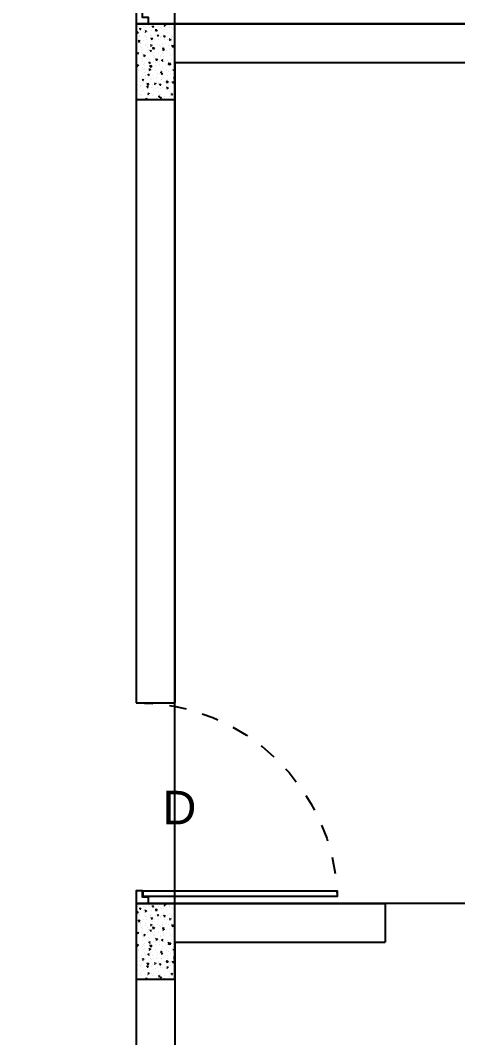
# Model space of a CAD drawing. Header units: metres. Extents: x 0 to 2048, y 111 to 219.
# Drawn here: x 1846.78 to 1849.38, y 155.55 to 161.6 of the extents above; entities that cross this region are included whole.
import ezdxf

# ---------------------------------------------------------------- set-up
doc = ezdxf.new("R2010")
doc.units = ezdxf.units.M
doc.header["$LTSCALE"] = 0.5
doc.header["$MEASUREMENT"] = 0
doc.header["$PDMODE"] = 3
doc.linetypes.add('CONTIN', pattern=[0])
doc.linetypes.add('HIDDEN2', pattern=[0.1875, 0.125, -0.0625])
doc.layers.add('BLK_1_FLR_0_REGULAR_ROOM_1', color=3, linetype='Continuous')
doc.layers.add('layout bou', color=1, linetype='Continuous', lineweight=60)
doc.layers.add('layout bou @ 1', color=1, linetype='Continuous', lineweight=60)
doc.styles.add('PATTA & SITE', font='arial.ttf', dxfattribs={"height": 1.5})
doc.styles.get("Standard").update_dxf_attribs({"font": ''})
doc.styles.get('Standard').set_extended_font_data('Arial Black')
doc.dimstyles.new('Building Arrow', dxfattribs={"dimscale": 0, "dimtxt": 1, "dimasz": 1, "dimexe": 0.18, "dimexo": 0.0625, "dimgap": 0.09, "dimtad": 0, "dimdec": 1, "dimzin": 0, "dimdsep": 46, "dimtxsty": 'Standard', "dimcen": 0.09, "dimse1": 1, "dimse2": 1, "dimclrt": 7, "dimadec": 1, "dimazin": 0, "dimtfac": 1, "dimtdec": 1, "dimtofl": 0, "dimtmove": 0, "dimatfit": 3, "dimfxl": 0, "dimtolj": 1, "dimtzin": 0, "dimarcsym": 0})

# ---------------------------------------------------------------- blocks, each defined once
blk = doc.blocks.new('*D4')
at = {"layer": 'Defpoints', "color": 0, "lineweight": -3}
for p in [(1730.1741, 160.2208), (1730.1741, 160.2208), (1916.2515, 130.4545)]:
    blk.add_point(p, dxfattribs=at)
at = {"layer": 'layout bou', "color": 0, "lineweight": -2}
for p, q in [((1731.1615, 160.0628), (1821.1248, 145.6716)), ((1915.2641, 130.6124), (1825.3008, 145.0036))]:
    blk.add_line(p, q, dxfattribs=at)
at = {"layer": 'layout bou', "color": 0, "lineweight": -3}
for points in [[(1731.1879, 160.2274), (1731.1352, 159.8982), (1730.1741, 160.2208)], [(1915.2904, 130.777), (1915.2378, 130.4478), (1916.2515, 130.4545)]]:
    blk.add_solid(points, dxfattribs=at)
at = {"layer": 'layout bou', "color": 7, "lineweight": 15, "insert": (1823.2128, 145.3376), "char_height": 1, "attachment_point": 5, "rotation": 350.91154}
blk.add_mtext('\\A1;188.4', dxfattribs=at)
blk = doc.blocks.new('*D9')
at = {"layer": 'Defpoints', "color": 0, "lineweight": -3}
for p in [(1764.1257, 208.0316), (1764.1257, 208.0316), (1929.9765, 145.7045)]:
    blk.add_point(p, dxfattribs=at)
at = {"layer": 'layout bou', "color": 0, "lineweight": -2}
for p, q in [((1765.0618, 207.6799), (1845.0867, 177.6063)), ((1929.0405, 146.0562), (1849.0155, 176.1298))]:
    blk.add_line(p, q, dxfattribs=at)
at = {"layer": 'layout bou', "color": 0, "lineweight": -3}
for points in [[(1765.1204, 207.8359), (1765.0031, 207.5239), (1764.1257, 208.0316)], [(1929.0991, 146.2122), (1928.9818, 145.9002), (1929.9765, 145.7045)]]:
    blk.add_solid(points, dxfattribs=at)
at = {"layer": 'layout bou', "color": 7, "lineweight": 15, "insert": (1847.0511, 176.868), "char_height": 1, "attachment_point": 5, "rotation": 339.40364}
blk.add_mtext('\\A1;177.2', dxfattribs=at)

msp = doc.modelspace()

# ---------------------------------------------------------------- linework, layer by layer
at = {"color": 0, "lineweight": -3}
for p, q in [((1847.46887, 161.57467), (1852.69887, 161.57467)), ((1847.46887, 161.57467), (1847.46887, 157.5385)), ((1847.69887, 161.34467), (1852.69887, 161.34467)), ((1847.69887, 161.34467), (1847.69887, 157.5385)), ((1847.46887, 157.5385), (1847.69887, 157.5385)), ((1847.46887, 156.34467), (1848.94857, 156.34467)), ((1847.46887, 156.34467), (1847.46887, 153.11467)), ((1847.69887, 156.11467), (1848.94857, 156.11467)), ((1847.69887, 156.11467), (1847.69887, 153.34467))]:
    msp.add_line(p, q, dxfattribs=at)
at = {"linetype": 'CONTIN', "lineweight": -3, "ltscale": 0.5}
for p, q in [((1847.46902, 161.57467), (1847.46902, 161.12467)), ((1847.69902, 161.57467), (1847.46902, 161.57467)), ((1847.69902, 161.12467), (1847.69902, 161.57467)), ((1847.46902, 161.12467), (1847.69902, 161.12467)), ((1847.46902, 156.34467), (1847.46902, 155.89467)), ((1847.69902, 156.34467), (1847.46902, 156.34467)), ((1847.69902, 155.89467), (1847.69902, 156.34467)), ((1847.46902, 155.89467), (1847.69902, 155.89467))]:
    msp.add_line(p, q, dxfattribs=at)
at = {"lineweight": -3}
for p, q in [((1847.47641, 161.57174), (1847.47641, 161.57174)), ((1847.48444, 161.56057), (1847.48444, 161.56057)), ((1847.54327, 161.56275), (1847.54327, 161.56275)), ((1847.56621, 161.56261), (1847.56569, 161.55663)), ((1847.56621, 161.56261), (1847.57195, 161.55779)), ((1847.59115, 161.56984), (1847.59115, 161.56984)), ((1847.63142, 161.56586), (1847.63142, 161.56586)), ((1847.63876, 161.56978), (1847.63541, 161.5648)), ((1847.63541, 161.56481), (1847.64145, 161.56278)), ((1847.63876, 161.56978), (1847.64145, 161.56278)), ((1847.64127, 161.57467), (1847.6409, 161.57051)), ((1847.6409, 161.57051), (1847.64717, 161.57167)), ((1847.64359, 161.57467), (1847.64717, 161.57167)), ((1847.6699, 161.56246), (1847.6699, 161.56246)), ((1847.47266, 161.52926), (1847.47128, 161.52037)), ((1847.47128, 161.52037), (1847.48078, 161.52148)), ((1847.47298, 161.52895), (1847.4811, 161.52116)), ((1847.47415, 161.51835), (1847.47415, 161.51835)), ((1847.47631, 161.55892), (1847.47631, 161.55892)), ((1847.48003, 161.55765), (1847.48003, 161.55765)), ((1847.48632, 161.5006), (1847.48632, 161.5006)), ((1847.48643, 161.50714), (1847.48643, 161.50714)), ((1847.48942, 161.5227), (1847.48942, 161.5227)), ((1847.49046, 161.54276), (1847.49673, 161.54392)), ((1847.49099, 161.54874), (1847.49047, 161.54276)), ((1847.49099, 161.54874), (1847.49673, 161.54392)), ((1847.51332, 161.55643), (1847.51332, 161.55643)), ((1847.51381, 161.53076), (1847.51381, 161.53076)), ((1847.51972, 161.50592), (1847.51972, 161.50592)), ((1847.52058, 161.5593), (1847.52058, 161.5593)), ((1847.52131, 161.53879), (1847.52131, 161.53879)), ((1847.52599, 161.53442), (1847.52263, 161.52944)), ((1847.52263, 161.52945), (1847.52867, 161.52742)), ((1847.52388, 161.53427), (1847.52388, 161.53427)), ((1847.52599, 161.53442), (1847.52867, 161.52742)), ((1847.52724, 161.55184), (1847.52724, 161.55184)), ((1847.54661, 161.55522), (1847.54661, 161.55522)), ((1847.55301, 161.50471), (1847.55301, 161.50471)), ((1847.55328, 161.50443), (1847.55328, 161.50443)), ((1847.56003, 161.53299), (1847.56003, 161.53299)), ((1847.56332, 161.50796), (1847.56332, 161.50796)), ((1847.56568, 161.55664), (1847.57195, 161.5578)), ((1847.57834, 161.53237), (1847.57834, 161.53237)), ((1847.5799, 161.554), (1847.5799, 161.554)), ((1847.58662, 161.54252), (1847.58524, 161.53363)), ((1847.58525, 161.53363), (1847.59474, 161.53474)), ((1847.5863, 161.50349), (1847.5863, 161.50349)), ((1847.58695, 161.54221), (1847.59507, 161.53442)), ((1847.5985, 161.51009), (1847.59515, 161.50511)), ((1847.59515, 161.50512), (1847.60119, 161.50309)), ((1847.5985, 161.51009), (1847.60119, 161.50309)), ((1847.59947, 161.50669), (1847.59947, 161.50669)), ((1847.60294, 161.55862), (1847.60294, 161.55862)), ((1847.61295, 161.5003), (1847.61295, 161.5003)), ((1847.61319, 161.55278), (1847.61319, 161.55278)), ((1847.61799, 161.54477), (1847.61799, 161.54477)), ((1847.61959, 161.50227), (1847.61959, 161.50227)), ((1847.62917, 161.51247), (1847.62917, 161.51247)), ((1847.63059, 161.54353), (1847.63059, 161.54353)), ((1847.63515, 161.50476), (1847.63463, 161.49878)), ((1847.63463, 161.49879), (1847.64089, 161.49994)), ((1847.63515, 161.50476), (1847.6409, 161.49994)), ((1847.64648, 161.55157), (1847.64648, 161.55157)), ((1847.64794, 161.53849), (1847.64794, 161.53849)), ((1847.65288, 161.50106), (1847.65288, 161.50106)), ((1847.66505, 161.5551), (1847.66505, 161.5551)), ((1847.67003, 161.51723), (1847.67003, 161.51723)), ((1847.67977, 161.55035), (1847.67977, 161.55035)), ((1847.67991, 161.50414), (1847.67991, 161.50414)), ((1847.68252, 161.54638), (1847.68252, 161.54638)), ((1847.68617, 161.49984), (1847.68617, 161.49984)), ((1847.4719, 161.46497), (1847.4719, 161.46497)), ((1847.48572, 161.47473), (1847.48237, 161.46975)), ((1847.48237, 161.46976), (1847.48841, 161.46773)), ((1847.48471, 161.47701), (1847.48419, 161.47103)), ((1847.48419, 161.47104), (1847.49046, 161.47219)), ((1847.48471, 161.47701), (1847.49046, 161.47219)), ((1847.48572, 161.47473), (1847.48841, 161.46773)), ((1847.49393, 161.4552), (1847.49393, 161.4552)), ((1847.49633, 161.44228), (1847.49633, 161.44228)), ((1847.49774, 161.45954), (1847.49774, 161.45954)), ((1847.51155, 161.47737), (1847.51155, 161.47737)), ((1847.52273, 161.44508), (1847.52273, 161.44508)), ((1847.52498, 161.49846), (1847.52498, 161.49846)), ((1847.52722, 161.45398), (1847.52722, 161.45398)), ((1847.52887, 161.49639), (1847.52887, 161.49639)), ((1847.53132, 161.48047), (1847.53132, 161.48047)), ((1847.55824, 161.4504), (1847.55488, 161.44542)), ((1847.55488, 161.44543), (1847.56093, 161.4434)), ((1847.55824, 161.4504), (1847.56093, 161.44339)), ((1847.55993, 161.49089), (1847.55941, 161.48491)), ((1847.55941, 161.48491), (1847.56568, 161.48607)), ((1847.55993, 161.49089), (1847.56568, 161.48606)), ((1847.56051, 161.45277), (1847.56051, 161.45277)), ((1847.56329, 161.44611), (1847.56329, 161.44611)), ((1847.56831, 161.47009), (1847.56831, 161.47009)), ((1847.57608, 161.47899), (1847.57608, 161.47899)), ((1847.5938, 161.45155), (1847.5938, 161.45155)), ((1847.60276, 161.48165), (1847.60276, 161.48165)), ((1847.60775, 161.44378), (1847.60775, 161.44378)), ((1847.61574, 161.49139), (1847.61574, 161.49139)), ((1847.62296, 161.44198), (1847.62296, 161.44198)), ((1847.62691, 161.45909), (1847.62691, 161.45909)), ((1847.62709, 161.45034), (1847.62709, 161.45034)), ((1847.63891, 161.48038), (1847.63891, 161.48038)), ((1847.6422, 161.45534), (1847.6422, 161.45534)), ((1847.65795, 161.48018), (1847.65795, 161.48018)), ((1847.66038, 161.44912), (1847.66038, 161.44912)), ((1847.67102, 161.48576), (1847.66766, 161.48078)), ((1847.66766, 161.48079), (1847.6737, 161.47876)), ((1847.67102, 161.48576), (1847.6737, 161.47875)), ((1847.67801, 161.43962), (1847.67801, 161.43962)), ((1847.67835, 161.45407), (1847.67835, 161.45407)), ((1847.68027, 161.493), (1847.68027, 161.493)), ((1847.68403, 161.44905), (1847.68265, 161.44016)), ((1847.68266, 161.44016), (1847.69215, 161.44127)), ((1847.68436, 161.44874), (1847.69248, 161.44095)), ((1847.68992, 161.44582), (1847.68992, 161.44582)), ((1847.69367, 161.4479), (1847.69367, 161.4479)), ((1847.46964, 161.41159), (1847.46964, 161.41159)), ((1847.47791, 161.39931), (1847.48418, 161.40047)), ((1847.47844, 161.40528), (1847.47792, 161.39931)), ((1847.47844, 161.40528), (1847.48418, 161.40046)), ((1847.50097, 161.40386), (1847.50097, 161.40386)), ((1847.50104, 161.43451), (1847.50104, 161.43451)), ((1847.50602, 161.39664), (1847.50602, 161.39664)), ((1847.50634, 161.38396), (1847.50634, 161.38396)), ((1847.5093, 161.42399), (1847.5093, 161.42399)), ((1847.51798, 161.39071), (1847.51462, 161.38573)), ((1847.51462, 161.38574), (1847.52067, 161.38371)), ((1847.51798, 161.39071), (1847.52066, 161.3837)), ((1847.52047, 161.39169), (1847.52047, 161.39169)), ((1847.53426, 161.40264), (1847.53426, 161.40264)), ((1847.53718, 161.43324), (1847.53718, 161.43324)), ((1847.54048, 161.4082), (1847.54048, 161.4082)), ((1847.54133, 161.42215), (1847.54133, 161.42215)), ((1847.55313, 161.41319), (1847.5594, 161.41434)), ((1847.55366, 161.41916), (1847.55314, 161.41318)), ((1847.55366, 161.41916), (1847.5594, 161.41434)), ((1847.56755, 161.40142), (1847.56755, 161.40142)), ((1847.57007, 161.4358), (1847.56869, 161.4269)), ((1847.56869, 161.42691), (1847.57819, 161.42801)), ((1847.5704, 161.43548), (1847.57851, 161.42769)), ((1847.5733, 161.38779), (1847.5733, 161.38779)), ((1847.57383, 161.4256), (1847.57383, 161.4256)), ((1847.57662, 161.40693), (1847.57662, 161.40693)), ((1847.57992, 161.3819), (1847.57992, 161.3819)), ((1847.60084, 161.40021), (1847.60084, 161.40021)), ((1847.61123, 161.38462), (1847.61123, 161.38462)), ((1847.61348, 161.43801), (1847.61348, 161.43801)), ((1847.61606, 161.38062), (1847.61606, 161.38062)), ((1847.62466, 161.40571), (1847.62466, 161.40571)), ((1847.63075, 161.42607), (1847.6274, 161.42109)), ((1847.6274, 161.4211), (1847.63344, 161.41907)), ((1847.62888, 161.43303), (1847.62835, 161.42706)), ((1847.62835, 161.42706), (1847.63462, 161.42822)), ((1847.62888, 161.43303), (1847.63462, 161.42821)), ((1847.63075, 161.42607), (1847.63344, 161.41906)), ((1847.63297, 161.38367), (1847.63297, 161.38367)), ((1847.63413, 161.39899), (1847.63413, 161.39899)), ((1847.64719, 161.41747), (1847.64719, 161.41747)), ((1847.66742, 161.39778), (1847.66742, 161.39778)), ((1847.66796, 161.42186), (1847.66796, 161.42186)), ((1847.67576, 161.38624), (1847.67576, 161.38624)), ((1847.68164, 161.42904), (1847.68164, 161.42904)), ((1847.68663, 161.39116), (1847.68663, 161.39116)), ((1847.47216, 161.33356), (1847.47164, 161.32758)), ((1847.47164, 161.32759), (1847.47791, 161.32874)), ((1847.47216, 161.33356), (1847.47791, 161.32874)), ((1847.47408, 161.35456), (1847.47408, 161.35456)), ((1847.47771, 161.33102), (1847.47436, 161.32604)), ((1847.47436, 161.32605), (1847.4804, 161.32402)), ((1847.47489, 161.35979), (1847.47489, 161.35979)), ((1847.47771, 161.33102), (1847.4804, 161.32401)), ((1847.47819, 161.33475), (1847.47819, 161.33475)), ((1847.50704, 161.37061), (1847.50704, 161.37061)), ((1847.50737, 161.35335), (1847.50737, 161.35335)), ((1847.51434, 161.33348), (1847.51434, 161.33348)), ((1847.51635, 161.32564), (1847.51635, 161.32564)), ((1847.51822, 161.33831), (1847.51822, 161.33831)), ((1847.54066, 161.35213), (1847.54066, 161.35213)), ((1847.54546, 161.37033), (1847.54546, 161.37033)), ((1847.54738, 161.34743), (1847.54686, 161.34146)), ((1847.54686, 161.34146), (1847.55313, 161.34262)), ((1847.54738, 161.34743), (1847.55313, 161.34261)), ((1847.55135, 161.36383), (1847.55135, 161.36383)), ((1847.55352, 161.32907), (1847.55214, 161.32018)), ((1847.55214, 161.32018), (1847.56164, 161.32129)), ((1847.55384, 161.32876), (1847.56196, 161.32097)), ((1847.56932, 161.31884), (1847.56932, 161.31884)), ((1847.57157, 161.37222), (1847.57157, 161.37222)), ((1847.57395, 161.35091), (1847.57395, 161.35091)), ((1847.58331, 161.32948), (1847.58331, 161.32948)), ((1847.5849, 161.34402), (1847.5849, 161.34402)), ((1847.59049, 161.36637), (1847.58714, 161.3614)), ((1847.58714, 161.3614), (1847.59318, 161.35938)), ((1847.59049, 161.36637), (1847.59318, 161.35937)), ((1847.60724, 161.3497), (1847.60724, 161.3497)), ((1847.60897, 161.33124), (1847.60897, 161.33124)), ((1847.61936, 161.35559), (1847.61936, 161.35559)), ((1847.6226, 161.36131), (1847.62208, 161.35533)), ((1847.62208, 161.35534), (1847.62834, 161.35649)), ((1847.6224, 161.35233), (1847.6224, 161.35233)), ((1847.6226, 161.36131), (1847.62835, 161.35649)), ((1847.62434, 161.31772), (1847.62434, 161.31772)), ((1847.64053, 161.34848), (1847.64053, 161.34848)), ((1847.64298, 161.32535), (1847.64298, 161.32535)), ((1847.6555, 161.35432), (1847.6555, 161.35432)), ((1847.6588, 161.32928), (1847.6588, 161.32928)), ((1847.66301, 161.34204), (1847.65965, 161.33707)), ((1847.65965, 161.33707), (1847.6657, 161.33505)), ((1847.66301, 161.34204), (1847.66569, 161.33504)), ((1847.66748, 161.34233), (1847.6661, 161.33344)), ((1847.66611, 161.33344), (1847.6756, 161.33455)), ((1847.66781, 161.34202), (1847.67593, 161.33423)), ((1847.6735, 161.33285), (1847.6735, 161.33285)), ((1847.67382, 161.34727), (1847.67382, 161.34727)), ((1847.67797, 161.36354), (1847.67797, 161.36354)), ((1847.69495, 161.32801), (1847.69495, 161.32801)), ((1847.69782, 161.37518), (1847.6973, 161.36921)), ((1847.6973, 161.36921), (1847.69902, 161.36953)), ((1847.69782, 161.37518), (1847.69902, 161.37418)), ((1847.46902, 161.25921), (1847.47163, 161.25701)), ((1847.48158, 161.30262), (1847.48158, 161.30262)), ((1847.48318, 161.29688), (1847.48318, 161.29688)), ((1847.50253, 161.26385), (1847.50253, 161.26385)), ((1847.50478, 161.31723), (1847.50478, 161.31723)), ((1847.51487, 161.30141), (1847.51487, 161.30141)), ((1847.51596, 161.28493), (1847.51596, 161.28493)), ((1847.51763, 161.30845), (1847.51763, 161.30845)), ((1847.52262, 161.27057), (1847.52262, 161.27057)), ((1847.52636, 161.26732), (1847.52636, 161.26732)), ((1847.54111, 161.27571), (1847.54058, 161.26973)), ((1847.54058, 161.26973), (1847.54685, 161.27089)), ((1847.54111, 161.27571), (1847.54685, 161.27089)), ((1847.55023, 161.30668), (1847.54687, 161.30171)), ((1847.54688, 161.30171), (1847.55292, 161.29969)), ((1847.54816, 161.30019), (1847.54816, 161.30019)), ((1847.55023, 161.30668), (1847.55292, 161.29968)), ((1847.55378, 161.30717), (1847.55378, 161.30717)), ((1847.55707, 161.28214), (1847.55707, 161.28214)), ((1847.56136, 161.30551), (1847.56136, 161.30551)), ((1847.56706, 161.26546), (1847.56706, 161.26546)), ((1847.58145, 161.29897), (1847.58145, 161.29897)), ((1847.59322, 161.28087), (1847.59322, 161.28087)), ((1847.59332, 161.27116), (1847.59332, 161.27116)), ((1847.60671, 161.27786), (1847.60671, 161.27786)), ((1847.61474, 161.29776), (1847.61474, 161.29776)), ((1847.61633, 161.28958), (1847.6158, 161.28361)), ((1847.6158, 161.28361), (1847.62207, 161.28477)), ((1847.61633, 161.28958), (1847.62207, 161.28476)), ((1847.62274, 161.28235), (1847.61939, 161.27738)), ((1847.61939, 161.27738), (1847.62543, 161.27536)), ((1847.62015, 161.29894), (1847.62015, 161.29894)), ((1847.62274, 161.28235), (1847.62543, 161.27535)), ((1847.64803, 161.29654), (1847.64803, 161.29654)), ((1847.65299, 161.26703), (1847.65299, 161.26703)), ((1847.66379, 161.29141), (1847.66379, 161.29141)), ((1847.67125, 161.27947), (1847.67125, 161.27947)), ((1847.68132, 161.29533), (1847.68132, 161.29533)), ((1847.68798, 161.30522), (1847.68798, 161.30522)), ((1847.69155, 161.30346), (1847.69102, 161.29748)), ((1847.69102, 161.29749), (1847.69729, 161.29864)), ((1847.69155, 161.30346), (1847.69729, 161.29864)), ((1847.69526, 161.25802), (1847.6919, 161.25305)), ((1847.69526, 161.25802), (1847.69795, 161.25102)), ((1847.69824, 161.30298), (1847.69824, 161.30298)), ((1847.46902, 161.25653), (1847.47163, 161.25702)), ((1847.4767, 161.21313), (1847.4767, 161.21313)), ((1847.48862, 161.25128), (1847.48862, 161.25128)), ((1847.49149, 161.23373), (1847.49149, 161.23373)), ((1847.49479, 161.20869), (1847.49479, 161.20869)), ((1847.49503, 161.20077), (1847.49503, 161.20077)), ((1847.50027, 161.21046), (1847.50027, 161.21046)), ((1847.50997, 161.24699), (1847.50661, 161.24202)), ((1847.50661, 161.24202), (1847.51266, 161.24)), ((1847.50997, 161.24699), (1847.51266, 161.23999)), ((1847.51371, 161.23155), (1847.51371, 161.23155)), ((1847.52191, 161.25006), (1847.52191, 161.25006)), ((1847.52831, 161.19955), (1847.52831, 161.19955)), ((1847.53093, 161.20742), (1847.53093, 161.20742)), ((1847.53483, 161.20398), (1847.53431, 161.198)), ((1847.53431, 161.19801), (1847.54057, 161.19917)), ((1847.53483, 161.20398), (1847.54058, 161.19916)), ((1847.53696, 161.22235), (1847.53558, 161.21345)), ((1847.53559, 161.21346), (1847.54509, 161.21456)), ((1847.53637, 161.20901), (1847.53637, 161.20901)), ((1847.53729, 161.22203), (1847.54541, 161.21424)), ((1847.5552, 161.24885), (1847.5552, 161.24885)), ((1847.5616, 161.19834), (1847.5616, 161.19834)), ((1847.56206, 161.24427), (1847.56206, 161.24427)), ((1847.56481, 161.21207), (1847.56481, 161.21207)), ((1847.57137, 161.2472), (1847.57137, 161.2472)), ((1847.58248, 161.22266), (1847.57913, 161.21769)), ((1847.57913, 161.21769), (1847.58517, 161.21566)), ((1847.58248, 161.22266), (1847.58517, 161.21566)), ((1847.58849, 161.24763), (1847.58849, 161.24763)), ((1847.59489, 161.19712), (1847.59489, 161.19712)), ((1847.59651, 161.25583), (1847.59651, 161.25583)), ((1847.6015, 161.21796), (1847.6015, 161.21796)), ((1847.60333, 161.21284), (1847.60333, 161.21284)), ((1847.60446, 161.22448), (1847.60446, 161.22448)), ((1847.61005, 161.21786), (1847.60953, 161.21188)), ((1847.60953, 161.21188), (1847.61579, 161.21304)), ((1847.61005, 161.21786), (1847.6158, 161.21304)), ((1847.61789, 161.24556), (1847.61789, 161.24556)), ((1847.62178, 161.24641), (1847.62178, 161.24641)), ((1847.63266, 161.25456), (1847.63266, 161.25456)), ((1847.63596, 161.22953), (1847.63596, 161.22953)), ((1847.65093, 161.23561), (1847.64955, 161.22671)), ((1847.64955, 161.22672), (1847.65905, 161.22782)), ((1847.65126, 161.23529), (1847.65937, 161.2275)), ((1847.655, 161.19833), (1847.65164, 161.19336)), ((1847.655, 161.19833), (1847.65769, 161.19133)), ((1847.65507, 161.2452), (1847.65507, 161.2452)), ((1847.663, 161.20871), (1847.663, 161.20871)), ((1847.66899, 161.22609), (1847.66899, 161.22609)), ((1847.6721, 161.22825), (1847.6721, 161.22825)), ((1847.6754, 161.20322), (1847.6754, 161.20322)), ((1847.68474, 161.22576), (1847.69101, 161.22692)), ((1847.68527, 161.23173), (1847.68475, 161.22575)), ((1847.68527, 161.23173), (1847.69102, 161.22691)), ((1847.68836, 161.24398), (1847.68836, 161.24398)), ((1847.69191, 161.25305), (1847.69795, 161.25102)), ((1847.698, 161.2469), (1847.698, 161.2469)), ((1847.46971, 161.1873), (1847.46902, 161.18628)), ((1847.46902, 161.18144), (1847.47239, 161.18031)), ((1847.46923, 161.15005), (1847.46923, 161.15005)), ((1847.46971, 161.1873), (1847.47239, 161.1803)), ((1847.48671, 161.15482), (1847.48671, 161.15482)), ((1847.49802, 161.15708), (1847.49802, 161.15708)), ((1847.49977, 161.17082), (1847.49977, 161.17082)), ((1847.50252, 161.14883), (1847.50252, 161.14883)), ((1847.51145, 161.17817), (1847.51145, 161.17817)), ((1847.53423, 161.18239), (1847.53423, 161.18239)), ((1847.53581, 161.14761), (1847.53581, 161.14761)), ((1847.54222, 161.16297), (1847.53887, 161.158)), ((1847.53887, 161.158), (1847.54491, 161.15597)), ((1847.53921, 161.14451), (1847.53921, 161.14451)), ((1847.54222, 161.16297), (1847.54491, 161.15597)), ((1847.54638, 161.15069), (1847.54638, 161.15069)), ((1847.56255, 161.15869), (1847.56255, 161.15869)), ((1847.5691, 161.1464), (1847.5691, 161.1464)), ((1847.57037, 161.18111), (1847.57037, 161.18111)), ((1847.57367, 161.15608), (1847.57367, 161.15608)), ((1847.58138, 161.18888), (1847.58138, 161.18888)), ((1847.6022, 161.17109), (1847.6022, 161.17109)), ((1847.60239, 161.14518), (1847.60239, 161.14518)), ((1847.60378, 161.14613), (1847.60325, 161.14015)), ((1847.60325, 161.14016), (1847.60952, 161.14131)), ((1847.60378, 161.14613), (1847.60952, 161.14131)), ((1847.60981, 161.15481), (1847.60981, 161.15481)), ((1847.61474, 161.13864), (1847.61138, 161.13367)), ((1847.61334, 161.15452), (1847.61334, 161.15452)), ((1847.61338, 161.1388), (1847.61338, 161.1388)), ((1847.61474, 161.13864), (1847.61742, 161.13164)), ((1847.61564, 161.19218), (1847.61564, 161.19218)), ((1847.62818, 161.1959), (1847.62818, 161.1959)), ((1847.63568, 161.14397), (1847.63568, 161.14397)), ((1847.64094, 161.19165), (1847.64094, 161.19165)), ((1847.65164, 161.19336), (1847.65769, 161.19133)), ((1847.66147, 161.19469), (1847.66147, 161.19469)), ((1847.66674, 161.17271), (1847.66674, 161.17271)), ((1847.66897, 161.14275), (1847.66897, 161.14275)), ((1847.67301, 161.15039), (1847.67301, 161.15039)), ((1847.679, 161.16001), (1847.67847, 161.15403)), ((1847.67847, 161.15403), (1847.68474, 161.15519)), ((1847.679, 161.16001), (1847.68474, 161.15518)), ((1847.68038, 161.16535), (1847.68038, 161.16535)), ((1847.69476, 161.19347), (1847.69476, 161.19347)), ((1847.5092, 161.12478), (1847.5092, 161.12478)), ((1847.52856, 161.13226), (1847.52803, 161.12628)), ((1847.52803, 161.12628), (1847.5343, 161.12744)), ((1847.52856, 161.13226), (1847.5343, 161.12743)), ((1847.59139, 161.13056), (1847.59139, 161.13056)), ((1847.61138, 161.13367), (1847.61742, 161.13164)), ((1847.61311, 161.12977), (1847.61311, 161.12977)), ((1847.63437, 161.12888), (1847.63372, 161.12467)), ((1847.6347, 161.12857), (1847.63876, 161.12467)), ((1847.64926, 161.1285), (1847.64926, 161.1285)), ((1847.47266, 156.29926), (1847.47128, 156.29037)), ((1847.47298, 156.29895), (1847.4811, 156.29116)), ((1847.47631, 156.32892), (1847.47631, 156.32892)), ((1847.47641, 156.34174), (1847.47641, 156.34174)), ((1847.48003, 156.32765), (1847.48003, 156.32765)), ((1847.48444, 156.33057), (1847.48444, 156.33057)), ((1847.49046, 156.31276), (1847.49673, 156.31392)), ((1847.49099, 156.31874), (1847.49047, 156.31276)), ((1847.49099, 156.31874), (1847.49673, 156.31392)), ((1847.51332, 156.32643), (1847.51332, 156.32643)), ((1847.51381, 156.30076), (1847.51381, 156.30076)), ((1847.52058, 156.3293), (1847.52058, 156.3293)), ((1847.52131, 156.30879), (1847.52131, 156.30879)), ((1847.52599, 156.30442), (1847.52263, 156.29944)), ((1847.52263, 156.29945), (1847.52867, 156.29742)), ((1847.52388, 156.30427), (1847.52388, 156.30427)), ((1847.52599, 156.30442), (1847.52867, 156.29742)), ((1847.52724, 156.32184), (1847.52724, 156.32184)), ((1847.54327, 156.33275), (1847.54327, 156.33275)), ((1847.54661, 156.32522), (1847.54661, 156.32522)), ((1847.56003, 156.30299), (1847.56003, 156.30299)), ((1847.56568, 156.32664), (1847.57195, 156.3278)), ((1847.56621, 156.33261), (1847.56569, 156.32663)), ((1847.56621, 156.33261), (1847.57195, 156.32779)), ((1847.57834, 156.30237), (1847.57834, 156.30237)), ((1847.5799, 156.324), (1847.5799, 156.324)), ((1847.58662, 156.31252), (1847.58524, 156.30363)), ((1847.58525, 156.30363), (1847.59474, 156.30474)), ((1847.58695, 156.31221), (1847.59507, 156.30442)), ((1847.59115, 156.33984), (1847.59115, 156.33984)), ((1847.60294, 156.32862), (1847.60294, 156.32862)), ((1847.61319, 156.32278), (1847.61319, 156.32278)), ((1847.61799, 156.31477), (1847.61799, 156.31477)), ((1847.63059, 156.31353), (1847.63059, 156.31353)), ((1847.63142, 156.33586), (1847.63142, 156.33586)), ((1847.63876, 156.33978), (1847.63541, 156.3348)), ((1847.63541, 156.33481), (1847.64145, 156.33278)), ((1847.63876, 156.33978), (1847.64145, 156.33278)), ((1847.64127, 156.34467), (1847.6409, 156.34051)), ((1847.6409, 156.34051), (1847.64717, 156.34167)), ((1847.64359, 156.34467), (1847.64717, 156.34167)), ((1847.64648, 156.32157), (1847.64648, 156.32157)), ((1847.64794, 156.30849), (1847.64794, 156.30849)), ((1847.66505, 156.3251), (1847.66505, 156.3251)), ((1847.6699, 156.33246), (1847.6699, 156.33246)), ((1847.67977, 156.32035), (1847.67977, 156.32035)), ((1847.68252, 156.31638), (1847.68252, 156.31638)), ((1847.47128, 156.29037), (1847.48078, 156.29148)), ((1847.47415, 156.28835), (1847.47415, 156.28835)), ((1847.48572, 156.24473), (1847.48237, 156.23975)), ((1847.48237, 156.23976), (1847.48841, 156.23773)), ((1847.48471, 156.24701), (1847.48419, 156.24103)), ((1847.48419, 156.24104), (1847.49046, 156.24219)), ((1847.48471, 156.24701), (1847.49046, 156.24219)), ((1847.48572, 156.24473), (1847.48841, 156.23773)), ((1847.48632, 156.2706), (1847.48632, 156.2706)), ((1847.48643, 156.27714), (1847.48643, 156.27714)), ((1847.48942, 156.2927), (1847.48942, 156.2927)), ((1847.51155, 156.24737), (1847.51155, 156.24737)), ((1847.51972, 156.27592), (1847.51972, 156.27592)), ((1847.52498, 156.26846), (1847.52498, 156.26846)), ((1847.52887, 156.26639), (1847.52887, 156.26639)), ((1847.53132, 156.25047), (1847.53132, 156.25047)), ((1847.55301, 156.27471), (1847.55301, 156.27471)), ((1847.55328, 156.27443), (1847.55328, 156.27443)), ((1847.55993, 156.26089), (1847.55941, 156.25491)), ((1847.55941, 156.25491), (1847.56568, 156.25607)), ((1847.55993, 156.26089), (1847.56568, 156.25606)), ((1847.56332, 156.27796), (1847.56332, 156.27796)), ((1847.56831, 156.24009), (1847.56831, 156.24009)), ((1847.57608, 156.24899), (1847.57608, 156.24899)), ((1847.5863, 156.27349), (1847.5863, 156.27349)), ((1847.5985, 156.28009), (1847.59515, 156.27511)), ((1847.59515, 156.27512), (1847.60119, 156.27309)), ((1847.5985, 156.28009), (1847.60119, 156.27309)), ((1847.59947, 156.27669), (1847.59947, 156.27669)), ((1847.60276, 156.25165), (1847.60276, 156.25165)), ((1847.61295, 156.2703), (1847.61295, 156.2703)), ((1847.61574, 156.26139), (1847.61574, 156.26139)), ((1847.61959, 156.27227), (1847.61959, 156.27227)), ((1847.62917, 156.28247), (1847.62917, 156.28247)), ((1847.63515, 156.27476), (1847.63463, 156.26878)), ((1847.63463, 156.26879), (1847.64089, 156.26994)), ((1847.63515, 156.27476), (1847.6409, 156.26994)), ((1847.63891, 156.25038), (1847.63891, 156.25038)), ((1847.65288, 156.27106), (1847.65288, 156.27106)), ((1847.65795, 156.25018), (1847.65795, 156.25018)), ((1847.67102, 156.25576), (1847.66766, 156.25078)), ((1847.66766, 156.25079), (1847.6737, 156.24876)), ((1847.67003, 156.28723), (1847.67003, 156.28723)), ((1847.67102, 156.25576), (1847.6737, 156.24875)), ((1847.67991, 156.27414), (1847.67991, 156.27414)), ((1847.68027, 156.263), (1847.68027, 156.263)), ((1847.68617, 156.26984), (1847.68617, 156.26984)), ((1847.46964, 156.18159), (1847.46964, 156.18159)), ((1847.4719, 156.23497), (1847.4719, 156.23497)), ((1847.49393, 156.2252), (1847.49393, 156.2252)), ((1847.49633, 156.21228), (1847.49633, 156.21228)), ((1847.49774, 156.22954), (1847.49774, 156.22954)), ((1847.50104, 156.20451), (1847.50104, 156.20451)), ((1847.5093, 156.19399), (1847.5093, 156.19399)), ((1847.52273, 156.21508), (1847.52273, 156.21508)), ((1847.52722, 156.22398), (1847.52722, 156.22398)), ((1847.53718, 156.20324), (1847.53718, 156.20324)), ((1847.54048, 156.1782), (1847.54048, 156.1782)), ((1847.54133, 156.19215), (1847.54133, 156.19215)), ((1847.55313, 156.18319), (1847.5594, 156.18434)), ((1847.55366, 156.18916), (1847.55314, 156.18318)), ((1847.55366, 156.18916), (1847.5594, 156.18434)), ((1847.55824, 156.2204), (1847.55488, 156.21542)), ((1847.55488, 156.21543), (1847.56093, 156.2134)), ((1847.55824, 156.2204), (1847.56093, 156.21339)), ((1847.56051, 156.22277), (1847.56051, 156.22277)), ((1847.56329, 156.21611), (1847.56329, 156.21611)), ((1847.57007, 156.2058), (1847.56869, 156.1969)), ((1847.56869, 156.19691), (1847.57819, 156.19801)), ((1847.5704, 156.20548), (1847.57851, 156.19769)), ((1847.57383, 156.1956), (1847.57383, 156.1956)), ((1847.57662, 156.17693), (1847.57662, 156.17693)), ((1847.5938, 156.22155), (1847.5938, 156.22155)), ((1847.60775, 156.21378), (1847.60775, 156.21378)), ((1847.61348, 156.20801), (1847.61348, 156.20801)), ((1847.62296, 156.21198), (1847.62296, 156.21198)), ((1847.62691, 156.22909), (1847.62691, 156.22909)), ((1847.62709, 156.22034), (1847.62709, 156.22034)), ((1847.63075, 156.19607), (1847.6274, 156.19109)), ((1847.6274, 156.1911), (1847.63344, 156.18907)), ((1847.62888, 156.20303), (1847.62835, 156.19706)), ((1847.62835, 156.19706), (1847.63462, 156.19822)), ((1847.62888, 156.20303), (1847.63462, 156.19821)), ((1847.63075, 156.19607), (1847.63344, 156.18906)), ((1847.6422, 156.22534), (1847.6422, 156.22534)), ((1847.64719, 156.18747), (1847.64719, 156.18747)), ((1847.66038, 156.21912), (1847.66038, 156.21912)), ((1847.66796, 156.19186), (1847.66796, 156.19186)), ((1847.67801, 156.20962), (1847.67801, 156.20962)), ((1847.67835, 156.22407), (1847.67835, 156.22407)), ((1847.68164, 156.19904), (1847.68164, 156.19904)), ((1847.68403, 156.21905), (1847.68265, 156.21016)), ((1847.68266, 156.21016), (1847.69215, 156.21127)), ((1847.68436, 156.21874), (1847.69248, 156.21095)), ((1847.68992, 156.21582), (1847.68992, 156.21582)), ((1847.69367, 156.2179), (1847.69367, 156.2179)), ((1847.47408, 156.12456), (1847.47408, 156.12456)), ((1847.47489, 156.12979), (1847.47489, 156.12979)), ((1847.47791, 156.16931), (1847.48418, 156.17047)), ((1847.47844, 156.17528), (1847.47792, 156.16931)), ((1847.47844, 156.17528), (1847.48418, 156.17046)), ((1847.50097, 156.17386), (1847.50097, 156.17386)), ((1847.50602, 156.16664), (1847.50602, 156.16664)), ((1847.50634, 156.15396), (1847.50634, 156.15396)), ((1847.50704, 156.14061), (1847.50704, 156.14061)), ((1847.50737, 156.12335), (1847.50737, 156.12335)), ((1847.51798, 156.16071), (1847.51462, 156.15573)), ((1847.51462, 156.15574), (1847.52067, 156.15371)), ((1847.51798, 156.16071), (1847.52066, 156.1537)), ((1847.52047, 156.16169), (1847.52047, 156.16169)), ((1847.53426, 156.17264), (1847.53426, 156.17264)), ((1847.54066, 156.12213), (1847.54066, 156.12213)), ((1847.54546, 156.14033), (1847.54546, 156.14033)), ((1847.54738, 156.11743), (1847.54686, 156.11146)), ((1847.54738, 156.11743), (1847.55313, 156.11261)), ((1847.55135, 156.13383), (1847.55135, 156.13383)), ((1847.56755, 156.17142), (1847.56755, 156.17142)), ((1847.57157, 156.14222), (1847.57157, 156.14222)), ((1847.5733, 156.15779), (1847.5733, 156.15779)), ((1847.57395, 156.12091), (1847.57395, 156.12091)), ((1847.57992, 156.1519), (1847.57992, 156.1519)), ((1847.59049, 156.13637), (1847.58714, 156.1314)), ((1847.58714, 156.1314), (1847.59318, 156.12938)), ((1847.59049, 156.13637), (1847.59318, 156.12937)), ((1847.60084, 156.17021), (1847.60084, 156.17021)), ((1847.60724, 156.1197), (1847.60724, 156.1197)), ((1847.61123, 156.15462), (1847.61123, 156.15462)), ((1847.61606, 156.15062), (1847.61606, 156.15062)), ((1847.61936, 156.12559), (1847.61936, 156.12559)), ((1847.6226, 156.13131), (1847.62208, 156.12533)), ((1847.62208, 156.12534), (1847.62834, 156.12649)), ((1847.6224, 156.12233), (1847.6224, 156.12233)), ((1847.6226, 156.13131), (1847.62835, 156.12649)), ((1847.62466, 156.17571), (1847.62466, 156.17571)), ((1847.63297, 156.15367), (1847.63297, 156.15367)), ((1847.63413, 156.16899), (1847.63413, 156.16899)), ((1847.64053, 156.11848), (1847.64053, 156.11848)), ((1847.6555, 156.12432), (1847.6555, 156.12432)), ((1847.66742, 156.16778), (1847.66742, 156.16778)), ((1847.67382, 156.11727), (1847.67382, 156.11727)), ((1847.67576, 156.15624), (1847.67576, 156.15624)), ((1847.67797, 156.13354), (1847.67797, 156.13354)), ((1847.68663, 156.16116), (1847.68663, 156.16116)), ((1847.69782, 156.14518), (1847.6973, 156.13921)), ((1847.6973, 156.13921), (1847.69902, 156.13953)), ((1847.69782, 156.14518), (1847.69902, 156.14418)), ((1847.47216, 156.10356), (1847.47164, 156.09758)), ((1847.47164, 156.09759), (1847.47791, 156.09874)), ((1847.47216, 156.10356), (1847.47791, 156.09874)), ((1847.47771, 156.10102), (1847.47436, 156.09604)), ((1847.47436, 156.09605), (1847.4804, 156.09402)), ((1847.47771, 156.10102), (1847.4804, 156.09401)), ((1847.47819, 156.10475), (1847.47819, 156.10475)), ((1847.48158, 156.07262), (1847.48158, 156.07262)), ((1847.48318, 156.06688), (1847.48318, 156.06688)), ((1847.50478, 156.08723), (1847.50478, 156.08723)), ((1847.51434, 156.10348), (1847.51434, 156.10348)), ((1847.51487, 156.07141), (1847.51487, 156.07141)), ((1847.51635, 156.09564), (1847.51635, 156.09564)), ((1847.51763, 156.07845), (1847.51763, 156.07845)), ((1847.51822, 156.10831), (1847.51822, 156.10831)), ((1847.54686, 156.11146), (1847.55313, 156.11262)), ((1847.55023, 156.07668), (1847.54687, 156.07171)), ((1847.54688, 156.07171), (1847.55292, 156.06969)), ((1847.54816, 156.07019), (1847.54816, 156.07019)), ((1847.55023, 156.07668), (1847.55292, 156.06968)), ((1847.55352, 156.09907), (1847.55214, 156.09018)), ((1847.55214, 156.09018), (1847.56164, 156.09129)), ((1847.55378, 156.07717), (1847.55378, 156.07717)), ((1847.55384, 156.09876), (1847.56196, 156.09097)), ((1847.56136, 156.07551), (1847.56136, 156.07551)), ((1847.56932, 156.08884), (1847.56932, 156.08884)), ((1847.58145, 156.06897), (1847.58145, 156.06897)), ((1847.58331, 156.09948), (1847.58331, 156.09948)), ((1847.5849, 156.11402), (1847.5849, 156.11402)), ((1847.60897, 156.10124), (1847.60897, 156.10124)), ((1847.61474, 156.06776), (1847.61474, 156.06776)), ((1847.61633, 156.05958), (1847.6158, 156.05361)), ((1847.61633, 156.05958), (1847.62207, 156.05476)), ((1847.62015, 156.06894), (1847.62015, 156.06894)), ((1847.62434, 156.08772), (1847.62434, 156.08772)), ((1847.64298, 156.09535), (1847.64298, 156.09535)), ((1847.64803, 156.06654), (1847.64803, 156.06654)), ((1847.6588, 156.09928), (1847.6588, 156.09928)), ((1847.66301, 156.11204), (1847.65965, 156.10707)), ((1847.65965, 156.10707), (1847.6657, 156.10505)), ((1847.66301, 156.11204), (1847.66569, 156.10504)), ((1847.66379, 156.06141), (1847.66379, 156.06141)), ((1847.66748, 156.11233), (1847.6661, 156.10344)), ((1847.66611, 156.10344), (1847.6756, 156.10455)), ((1847.66781, 156.11202), (1847.67593, 156.10423)), ((1847.6735, 156.10285), (1847.6735, 156.10285)), ((1847.68132, 156.06533), (1847.68132, 156.06533)), ((1847.68798, 156.07522), (1847.68798, 156.07522)), ((1847.69155, 156.07346), (1847.69102, 156.06748)), ((1847.69102, 156.06749), (1847.69729, 156.06864)), ((1847.69155, 156.07346), (1847.69729, 156.06864)), ((1847.69495, 156.09801), (1847.69495, 156.09801)), ((1847.69824, 156.07298), (1847.69824, 156.07298)), ((1847.46902, 156.02921), (1847.47163, 156.02701)), ((1847.46902, 156.02653), (1847.47163, 156.02702)), ((1847.48862, 156.02128), (1847.48862, 156.02128)), ((1847.49149, 156.00373), (1847.49149, 156.00373)), ((1847.50253, 156.03385), (1847.50253, 156.03385)), ((1847.50997, 156.01699), (1847.50661, 156.01202)), ((1847.50661, 156.01202), (1847.51266, 156.01)), ((1847.50997, 156.01699), (1847.51266, 156.00999)), ((1847.51371, 156.00155), (1847.51371, 156.00155)), ((1847.51596, 156.05493), (1847.51596, 156.05493)), ((1847.52191, 156.02006), (1847.52191, 156.02006)), ((1847.52262, 156.04057), (1847.52262, 156.04057)), ((1847.52636, 156.03732), (1847.52636, 156.03732)), ((1847.54111, 156.04571), (1847.54058, 156.03973)), ((1847.54058, 156.03973), (1847.54685, 156.04089)), ((1847.54111, 156.04571), (1847.54685, 156.04089)), ((1847.5552, 156.01885), (1847.5552, 156.01885)), ((1847.55707, 156.05214), (1847.55707, 156.05214)), ((1847.56206, 156.01427), (1847.56206, 156.01427)), ((1847.56706, 156.03546), (1847.56706, 156.03546)), ((1847.57137, 156.0172), (1847.57137, 156.0172)), ((1847.58849, 156.01763), (1847.58849, 156.01763)), ((1847.59322, 156.05087), (1847.59322, 156.05087)), ((1847.59332, 156.04116), (1847.59332, 156.04116)), ((1847.59651, 156.02583), (1847.59651, 156.02583)), ((1847.60671, 156.04786), (1847.60671, 156.04786)), ((1847.6158, 156.05361), (1847.62207, 156.05477)), ((1847.61789, 156.01556), (1847.61789, 156.01556)), ((1847.62274, 156.05235), (1847.61939, 156.04738)), ((1847.61939, 156.04738), (1847.62543, 156.04536)), ((1847.62178, 156.01641), (1847.62178, 156.01641)), ((1847.62274, 156.05235), (1847.62543, 156.04535)), ((1847.63266, 156.02456), (1847.63266, 156.02456)), ((1847.63596, 155.99953), (1847.63596, 155.99953)), ((1847.65093, 156.00561), (1847.64955, 155.99671)), ((1847.64955, 155.99672), (1847.65905, 155.99782)), ((1847.65126, 156.00529), (1847.65937, 155.9975)), ((1847.65299, 156.03703), (1847.65299, 156.03703)), ((1847.65507, 156.0152), (1847.65507, 156.0152)), ((1847.66899, 155.99609), (1847.66899, 155.99609)), ((1847.67125, 156.04947), (1847.67125, 156.04947)), ((1847.6721, 155.99825), (1847.6721, 155.99825)), ((1847.68474, 155.99576), (1847.69101, 155.99692)), ((1847.68527, 156.00173), (1847.68475, 155.99575)), ((1847.68527, 156.00173), (1847.69102, 155.99691)), ((1847.68836, 156.01398), (1847.68836, 156.01398)), ((1847.69526, 156.02802), (1847.6919, 156.02305)), ((1847.69191, 156.02305), (1847.69795, 156.02102)), ((1847.69526, 156.02802), (1847.69795, 156.02102)), ((1847.698, 156.0169), (1847.698, 156.0169)), ((1847.46971, 155.9573), (1847.46902, 155.95628)), ((1847.46902, 155.95144), (1847.47239, 155.95031)), ((1847.46971, 155.9573), (1847.47239, 155.9503)), ((1847.4767, 155.98313), (1847.4767, 155.98313)), ((1847.49479, 155.97869), (1847.49479, 155.97869)), ((1847.49503, 155.97077), (1847.49503, 155.97077)), ((1847.49977, 155.94082), (1847.49977, 155.94082)), ((1847.50027, 155.98046), (1847.50027, 155.98046)), ((1847.51145, 155.94817), (1847.51145, 155.94817)), ((1847.52831, 155.96955), (1847.52831, 155.96955)), ((1847.53093, 155.97742), (1847.53093, 155.97742)), ((1847.53423, 155.95239), (1847.53423, 155.95239)), ((1847.53483, 155.97398), (1847.53431, 155.968)), ((1847.53431, 155.96801), (1847.54057, 155.96917)), ((1847.53483, 155.97398), (1847.54058, 155.96916)), ((1847.53696, 155.99235), (1847.53558, 155.98345)), ((1847.53559, 155.98346), (1847.54509, 155.98456)), ((1847.53637, 155.97901), (1847.53637, 155.97901)), ((1847.53729, 155.99203), (1847.54541, 155.98424)), ((1847.5616, 155.96834), (1847.5616, 155.96834)), ((1847.56481, 155.98207), (1847.56481, 155.98207)), ((1847.57037, 155.95111), (1847.57037, 155.95111)), ((1847.58248, 155.99266), (1847.57913, 155.98769)), ((1847.57913, 155.98769), (1847.58517, 155.98566)), ((1847.58138, 155.95888), (1847.58138, 155.95888)), ((1847.58248, 155.99266), (1847.58517, 155.98566)), ((1847.59489, 155.96712), (1847.59489, 155.96712)), ((1847.6015, 155.98796), (1847.6015, 155.98796)), ((1847.6022, 155.94109), (1847.6022, 155.94109)), ((1847.60333, 155.98284), (1847.60333, 155.98284)), ((1847.60446, 155.99448), (1847.60446, 155.99448)), ((1847.61005, 155.98786), (1847.60953, 155.98188)), ((1847.60953, 155.98188), (1847.61579, 155.98304)), ((1847.61005, 155.98786), (1847.6158, 155.98304)), ((1847.61564, 155.96218), (1847.61564, 155.96218)), ((1847.62818, 155.9659), (1847.62818, 155.9659)), ((1847.64094, 155.96165), (1847.64094, 155.96165)), ((1847.655, 155.96833), (1847.65164, 155.96336)), ((1847.65164, 155.96336), (1847.65769, 155.96133)), ((1847.655, 155.96833), (1847.65769, 155.96133)), ((1847.66147, 155.96469), (1847.66147, 155.96469)), ((1847.663, 155.97871), (1847.663, 155.97871)), ((1847.66674, 155.94271), (1847.66674, 155.94271)), ((1847.6754, 155.97322), (1847.6754, 155.97322)), ((1847.68038, 155.93535), (1847.68038, 155.93535)), ((1847.69476, 155.96347), (1847.69476, 155.96347)), ((1847.46923, 155.92005), (1847.46923, 155.92005)), ((1847.48671, 155.92482), (1847.48671, 155.92482)), ((1847.49802, 155.92708), (1847.49802, 155.92708)), ((1847.50252, 155.91883), (1847.50252, 155.91883)), ((1847.5092, 155.89478), (1847.5092, 155.89478)), ((1847.52856, 155.90226), (1847.52803, 155.89628)), ((1847.52803, 155.89628), (1847.5343, 155.89744)), ((1847.52856, 155.90226), (1847.5343, 155.89743)), ((1847.53581, 155.91761), (1847.53581, 155.91761)), ((1847.54222, 155.93297), (1847.53887, 155.928)), ((1847.53887, 155.928), (1847.54491, 155.92597)), ((1847.53921, 155.91451), (1847.53921, 155.91451)), ((1847.54222, 155.93297), (1847.54491, 155.92597)), ((1847.54638, 155.92069), (1847.54638, 155.92069)), ((1847.56255, 155.92869), (1847.56255, 155.92869)), ((1847.5691, 155.9164), (1847.5691, 155.9164)), ((1847.57367, 155.92608), (1847.57367, 155.92608)), ((1847.59139, 155.90056), (1847.59139, 155.90056)), ((1847.60239, 155.91518), (1847.60239, 155.91518)), ((1847.60378, 155.91613), (1847.60325, 155.91015)), ((1847.60325, 155.91016), (1847.60952, 155.91131)), ((1847.60378, 155.91613), (1847.60952, 155.91131)), ((1847.60981, 155.92481), (1847.60981, 155.92481)), ((1847.61474, 155.90864), (1847.61138, 155.90367)), ((1847.61138, 155.90367), (1847.61742, 155.90164)), ((1847.61311, 155.89977), (1847.61311, 155.89977)), ((1847.61334, 155.92452), (1847.61334, 155.92452)), ((1847.61338, 155.9088), (1847.61338, 155.9088)), ((1847.61474, 155.90864), (1847.61742, 155.90164)), ((1847.63437, 155.89888), (1847.63372, 155.89467)), ((1847.6347, 155.89857), (1847.63876, 155.89467)), ((1847.63568, 155.91397), (1847.63568, 155.91397)), ((1847.64926, 155.8985), (1847.64926, 155.8985)), ((1847.66897, 155.91275), (1847.66897, 155.91275)), ((1847.67301, 155.92039), (1847.67301, 155.92039)), ((1847.679, 155.93001), (1847.67847, 155.92403)), ((1847.67847, 155.92403), (1847.68474, 155.92519)), ((1847.679, 155.93001), (1847.68474, 155.92518))]:
    msp.add_line(p, q, dxfattribs=at)
at = {"color": 8, "lineweight": -3}
msp.add_line((1848.94857, 156.34467), (1848.94857, 156.11467), dxfattribs=at)
at = {"lineweight": -3, "extrusion": (-2.604e-13, 3.301e-13, -1), "elevation": 0}
for points in [[(-1847.5062, 161.64933), (-1847.46887, 161.64933), (-1847.46887, 161.57467), (-1847.54353, 161.57467), (-1847.54353, 161.612), (-1847.5062, 161.612)], [(-1847.5062, 156.41933), (-1847.46887, 156.41933), (-1847.46887, 156.34467), (-1847.54353, 156.34467), (-1847.54353, 156.382), (-1847.5062, 156.382)], [(-1847.51118, 156.38698), (-1847.51118, 156.41933), (-1848.66347, 156.41933), (-1848.66347, 156.38698)]]:
    msp.add_lwpolyline(points, close=True, dxfattribs=at)
at = {"linetype": 'HIDDEN2', "lineweight": -3, "extrusion": (-2.604e-13, 3.301e-13, -1)}
msp.add_arc((-1847.47523, 156.34969), 1.18883, 89.693399, 178.202395, dxfattribs=at)
at = {"layer": 'BLK_1_FLR_0_REGULAR_ROOM_1', "color": 3, "lineweight": -3, "ltscale": 3}
for points in [[(1852.69887, 161.57467), (1847.69902, 161.57467), (1847.69902, 164.57467), (1852.69887, 164.57467)], [(1847.69902, 161.34467), (1852.69887, 161.34467), (1852.69887, 156.34467), (1847.69902, 156.34467)]]:
    msp.add_lwpolyline(points, close=True, dxfattribs=at)

# ---------------------------------------------------------------- texts
at = {"lineweight": -3, "style": 'PATTA & SITE'}
msp.add_text('D', height=0.1991, rotation=359.619539, dxfattribs=at).set_placement((1847.62529, 156.81629, 0))

# ---------------------------------------------------------------- dimensions: what is measured, and where the dimension line sits
at = {"layer": 'layout bou @ 1', "color": 8, "lineweight": 15}
for p1, p2, picture, middle in [((1929.97654, 145.70445), (1764.12569, 208.03165), '*D9', (1847.05112, 176.86805)), ((1916.25154, 130.45445), (1730.17408, 160.22078), '*D4', (1823.21281, 145.33762))]:
    dim = msp.add_aligned_dim(p1=p1, p2=p2, distance=0, dimstyle='Building Arrow', override={"dimscale": 1, "dimtix": 0, "dimtofl": 0, "dimtmove": 0, "dimatfit": 3}, dxfattribs=at)
    dim.commit()
    dim.dimension.update_dxf_attribs({"geometry": picture, "text_midpoint": middle})

doc.saveas('drawing.dxf')
